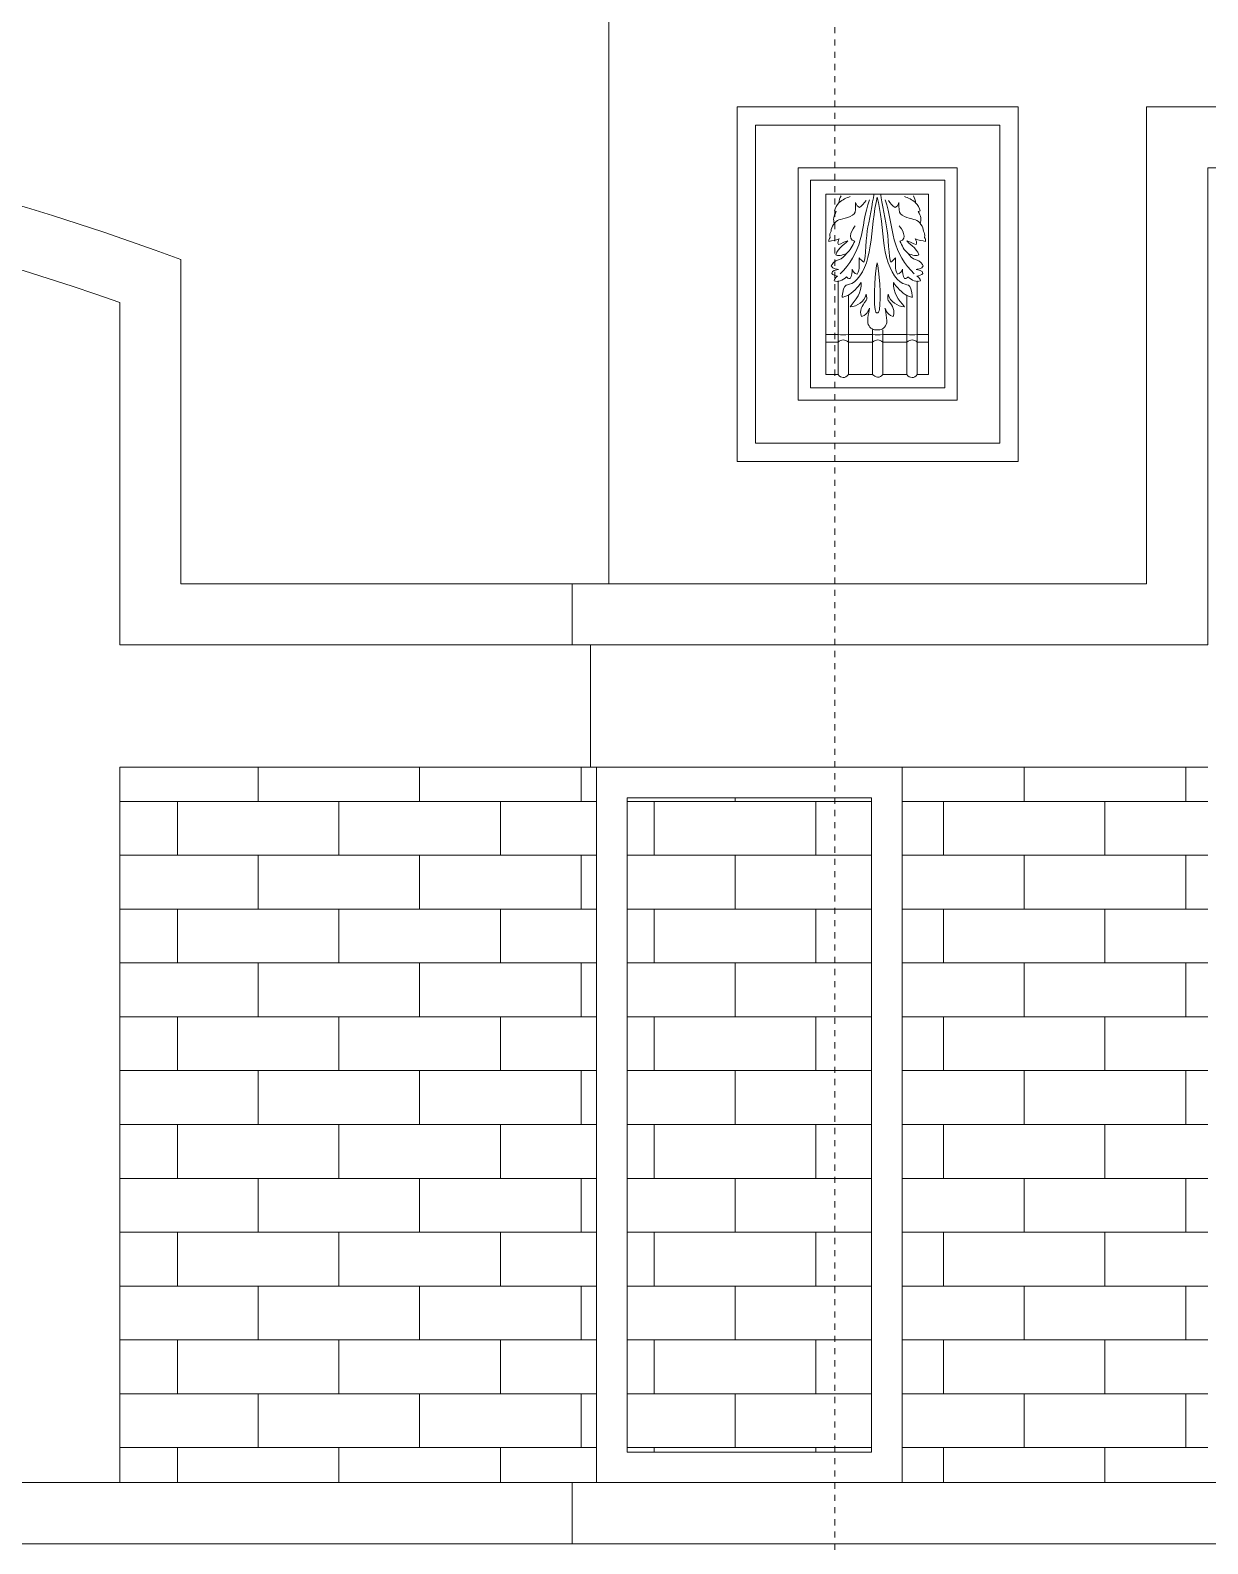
# Model space of a CAD drawing. Header units: millimetres. Extents: x 54 to 1314, y 20 to 614.
# Drawn here: x 557.25 to 576.51, y 194.62 to 219.37 of the extents above; entities that cross this region are included whole.
import ezdxf

# ---------------------------------------------------------------- set-up
doc = ezdxf.new("R2010")
doc.units = ezdxf.units.MM
doc.linetypes.add('CENTER2', pattern=[1.125, 0.75, -0.125, 0.125, -0.125])
doc.layers.add('layer 1', color=7, linetype='Continuous')
for name, color, linetype, lineweight in [('А_КИРПИЧ ОБЛИЦ.', 250, 'Continuous', 30), ('А_ШТУКАТУРКА ФАСАД', 7, 'Continuous', 15), ('ОСИ', 40, 'CENTER2', 18)]:
    doc.layers.add(name, color=color, linetype=linetype, lineweight=lineweight)

# ---------------------------------------------------------------- blocks, each defined once
blk = doc.blocks.new('A$C0AB137FA')
at = {"layer": 'layer 1', "color": 7, "lineweight": 0}
for points, knots in [([(0.506, 0.718), (0.506, 0.718), (0.506, 3.67), (0.506, 3.67), (0.506, 3.67), (0.506, 3.67), (2.184, 3.67), (2.184, 3.67), (2.184, 3.67), (2.184, 3.67), (2.184, 0.718), (2.184, 0.718), (2.184, 0.718), (2.184, 0.718), (1.999, 0.718), (1.999, 0.718), (1.999, 0.718), (1.958, 0.651), (1.869, 0.658), (1.831, 0.718), (1.831, 0.718), (1.831, 0.718), (1.435, 0.718), (1.435, 0.718), (1.435, 0.718), (1.388, 0.656), (1.314, 0.672), (1.268, 0.718), (1.268, 0.718), (1.268, 0.718), (0.872, 0.718), (0.872, 0.718), (0.872, 0.718), (0.826, 0.649), (0.746, 0.658), (0.704, 0.718), (0.704, 0.718), (0.704, 0.718), (0.506, 0.718), (0.506, 0.718)], [0, 0, 0, 0, 0.1, 0.1, 0.1, 0.1, 0.2, 0.2, 0.2, 0.2, 0.3, 0.3, 0.3, 0.3, 0.4, 0.4, 0.4, 0.4, 0.5, 0.5, 0.5, 0.5, 0.6, 0.6, 0.6, 0.6, 0.7, 0.7, 0.7, 0.7, 0.8, 0.8, 0.8, 0.8, 0.9, 0.9, 0.9, 0.9, 1, 1, 1, 1]), ([(0.506, 0.718), (0.506, 0.718), (0.506, 3.67), (0.506, 3.67), (0.506, 3.67), (0.506, 3.67), (2.184, 3.67), (2.184, 3.67), (2.184, 3.67), (2.184, 3.67), (2.184, 0.718), (2.184, 0.718), (2.184, 0.718), (2.184, 0.718), (1.999, 0.718), (1.999, 0.718), (1.999, 0.718), (1.958, 0.651), (1.869, 0.658), (1.831, 0.718), (1.831, 0.718), (1.831, 0.718), (1.435, 0.718), (1.435, 0.718), (1.435, 0.718), (1.388, 0.656), (1.314, 0.672), (1.268, 0.718), (1.268, 0.718), (1.268, 0.718), (0.872, 0.718), (0.872, 0.718), (0.872, 0.718), (0.826, 0.649), (0.746, 0.658), (0.704, 0.718), (0.704, 0.718), (0.704, 0.718), (0.506, 0.718), (0.506, 0.718)], [0, 0, 0, 0, 0.1, 0.1, 0.1, 0.1, 0.2, 0.2, 0.2, 0.2, 0.3, 0.3, 0.3, 0.3, 0.4, 0.4, 0.4, 0.4, 0.5, 0.5, 0.5, 0.5, 0.6, 0.6, 0.6, 0.6, 0.7, 0.7, 0.7, 0.7, 0.8, 0.8, 0.8, 0.8, 0.9, 0.9, 0.9, 0.9, 1, 1, 1, 1]), ([(1.163, 3.563), (1.131, 3.522), (1.092, 3.477), (1.055, 3.451), (1.055, 3.451), (1.018, 3.472), (1.01, 3.482), (0.99, 3.532), (0.99, 3.532), (0.99, 3.532), (0.997, 3.424), (0.981, 3.376), (0.981, 3.376), (0.954, 3.293), (0.779, 3.266), (0.718, 3.247), (0.718, 3.247), (0.661, 3.229), (0.583, 3.127), (0.591, 3.064), (0.591, 3.064), (0.568, 3.036), (0.566, 3.01), (0.572, 2.96), (0.572, 2.96), (0.553, 2.934), (0.553, 2.929), (0.555, 2.897), (0.555, 2.897), (0.611, 2.91), (0.663, 2.908), (0.724, 2.937), (0.724, 2.937), (0.706, 2.905), (0.693, 2.881), (0.71, 2.843), (0.71, 2.843), (0.761, 2.857), (0.82, 2.895), (0.862, 2.908), (0.862, 2.908), (0.856, 2.88), (0.694, 2.783), (0.666, 2.679), (0.666, 2.679), (0.691, 2.653), (0.775, 2.668), (0.841, 2.7), (0.841, 2.7), (0.817, 2.665), (0.771, 2.604), (0.709, 2.593), (0.709, 2.593), (0.647, 2.581), (0.603, 2.521), (0.593, 2.496), (0.593, 2.496), (0.613, 2.447), (0.699, 2.44), (0.711, 2.436), (0.711, 2.436), (0.684, 2.435), (0.59, 2.42), (0.602, 2.373), (0.602, 2.373), (0.608, 2.342), (0.671, 2.335), (0.696, 2.33), (0.696, 2.33), (0.662, 2.31), (0.638, 2.273), (0.639, 2.254), (0.639, 2.254), (0.701, 2.223), (0.778, 2.262), (0.844, 2.317), (0.844, 2.317), (0.854, 2.301), (0.869, 2.286), (0.901, 2.288), (0.901, 2.288), (0.929, 2.328), (0.934, 2.399), (0.932, 2.442), (0.932, 2.442), (0.944, 2.406), (0.973, 2.371), (1.015, 2.363), (1.015, 2.363), (1.065, 2.437), (1.044, 2.548), (1.048, 2.628), (1.048, 2.628), (1.056, 2.615), (1.113, 2.56), (1.124, 2.555), (1.124, 2.555), (1.16, 2.606), (1.159, 3.001), (1.193, 3.132), (1.193, 3.132), (1.223, 3.295), (1.292, 3.67), (1.292, 3.67)], [0, 0, 0, 0, 0.038462, 0.038462, 0.038462, 0.038462, 0.076923, 0.076923, 0.076923, 0.076923, 0.115385, 0.115385, 0.115385, 0.115385, 0.153846, 0.153846, 0.153846, 0.153846, 0.192308, 0.192308, 0.192308, 0.192308, 0.230769, 0.230769, 0.230769, 0.230769, 0.269231, 0.269231, 0.269231, 0.269231, 0.307692, 0.307692, 0.307692, 0.307692, 0.346154, 0.346154, 0.346154, 0.346154, 0.384615, 0.384615, 0.384615, 0.384615, 0.423077, 0.423077, 0.423077, 0.423077, 0.461538, 0.461538, 0.461538, 0.461538, 0.5, 0.5, 0.5, 0.5, 0.538462, 0.538462, 0.538462, 0.538462, 0.576923, 0.576923, 0.576923, 0.576923, 0.615385, 0.615385, 0.615385, 0.615385, 0.653846, 0.653846, 0.653846, 0.653846, 0.692308, 0.692308, 0.692308, 0.692308, 0.730769, 0.730769, 0.730769, 0.730769, 0.769231, 0.769231, 0.769231, 0.769231, 0.807692, 0.807692, 0.807692, 0.807692, 0.846154, 0.846154, 0.846154, 0.846154, 0.884615, 0.884615, 0.884615, 0.884615, 0.923077, 0.923077, 0.923077, 0.923077, 0.961538, 0.961538, 0.961538, 0.961538, 1, 1, 1, 1]), ([(0.755, 3.643), (0.734, 3.605), (0.717, 3.566), (0.718, 3.528), (0.718, 3.528), (0.68, 3.488), (0.654, 3.443), (0.643, 3.395), (0.643, 3.395), (0.656, 3.388), (0.654, 3.389), (0.675, 3.385), (0.675, 3.385), (0.627, 3.315), (0.62, 3.245), (0.644, 3.193)], [0, 0, 0, 0, 0.25, 0.25, 0.25, 0.25, 0.5, 0.5, 0.5, 0.5, 0.75, 0.75, 0.75, 0.75, 1, 1, 1, 1]), ([(1.216, 3.576), (1.136, 3.355), (1.124, 3.128), (1.066, 2.92), (1.066, 2.92), (1.008, 2.707), (0.899, 2.516), (0.739, 2.367)], [0, 0, 0, 0, 0.5, 0.5, 0.5, 0.5, 1, 1, 1, 1]), ([(1.345, 1.451), (1.286, 1.445), (1.226, 1.472), (1.198, 1.535), (1.198, 1.535), (1.169, 1.593), (1.22, 1.803), (1.22, 1.803), (1.22, 1.803), (1.22, 1.803), (1.195, 1.755), (1.178, 1.729), (1.178, 1.729), (1.162, 1.703), (1.094, 1.663), (1.085, 1.669), (1.085, 1.669), (1.052, 1.767), (1.086, 1.832), (1.166, 1.93), (1.166, 1.93), (1.185, 1.954), (1.171, 1.993), (1.165, 2.032), (1.165, 2.032), (1.131, 1.897), (1.02, 1.842), (0.9, 1.824), (0.9, 1.824), (0.992, 1.942), (1.096, 2.056), (1.079, 2.225), (1.079, 2.225), (1.038, 2.152), (0.934, 2.047), (0.861, 2.014), (0.861, 2.014), (0.788, 1.981), (0.769, 1.983), (0.769, 1.983), (0.769, 1.983), (0.769, 1.983), (0.785, 2.133), (0.815, 2.158), (0.815, 2.158), (0.823, 2.164), (0.827, 2.175), (0.836, 2.18), (0.836, 2.18), (0.863, 2.194), (0.907, 2.186), (0.97, 2.235), (0.97, 2.235), (1.105, 2.342), (1.191, 2.556), (1.23, 2.823), (1.23, 2.823), (1.265, 3.063), (1.286, 3.401), (1.345, 3.62)], [0, 0, 0, 0, 0.066667, 0.066667, 0.066667, 0.066667, 0.133333, 0.133333, 0.133333, 0.133333, 0.2, 0.2, 0.2, 0.2, 0.266667, 0.266667, 0.266667, 0.266667, 0.333333, 0.333333, 0.333333, 0.333333, 0.4, 0.4, 0.4, 0.4, 0.466667, 0.466667, 0.466667, 0.466667, 0.533333, 0.533333, 0.533333, 0.533333, 0.6, 0.6, 0.6, 0.6, 0.666667, 0.666667, 0.666667, 0.666667, 0.733333, 0.733333, 0.733333, 0.733333, 0.8, 0.8, 0.8, 0.8, 0.866667, 0.866667, 0.866667, 0.866667, 0.933333, 0.933333, 0.933333, 0.933333, 1, 1, 1, 1]), ([(1.345, 1.451), (1.404, 1.445), (1.464, 1.472), (1.492, 1.535), (1.492, 1.535), (1.521, 1.593), (1.47, 1.803), (1.47, 1.803), (1.47, 1.803), (1.47, 1.803), (1.495, 1.755), (1.512, 1.729), (1.512, 1.729), (1.528, 1.703), (1.596, 1.663), (1.605, 1.669), (1.605, 1.669), (1.638, 1.767), (1.604, 1.832), (1.524, 1.93), (1.524, 1.93), (1.505, 1.954), (1.519, 1.993), (1.525, 2.032), (1.525, 2.032), (1.559, 1.897), (1.67, 1.842), (1.79, 1.824), (1.79, 1.824), (1.698, 1.942), (1.594, 2.056), (1.611, 2.225), (1.611, 2.225), (1.652, 2.152), (1.756, 2.047), (1.829, 2.014), (1.829, 2.014), (1.902, 1.981), (1.921, 1.983), (1.921, 1.983), (1.921, 1.983), (1.921, 1.983), (1.905, 2.133), (1.875, 2.158), (1.875, 2.158), (1.867, 2.164), (1.863, 2.175), (1.854, 2.18), (1.854, 2.18), (1.827, 2.194), (1.783, 2.186), (1.72, 2.235), (1.72, 2.235), (1.585, 2.342), (1.499, 2.556), (1.46, 2.823), (1.46, 2.823), (1.425, 3.063), (1.404, 3.401), (1.345, 3.62)], [0, 0, 0, 0, 0.066667, 0.066667, 0.066667, 0.066667, 0.133333, 0.133333, 0.133333, 0.133333, 0.2, 0.2, 0.2, 0.2, 0.266667, 0.266667, 0.266667, 0.266667, 0.333333, 0.333333, 0.333333, 0.333333, 0.4, 0.4, 0.4, 0.4, 0.466667, 0.466667, 0.466667, 0.466667, 0.533333, 0.533333, 0.533333, 0.533333, 0.6, 0.6, 0.6, 0.6, 0.666667, 0.666667, 0.666667, 0.666667, 0.733333, 0.733333, 0.733333, 0.733333, 0.8, 0.8, 0.8, 0.8, 0.866667, 0.866667, 0.866667, 0.866667, 0.933333, 0.933333, 0.933333, 0.933333, 1, 1, 1, 1]), ([(1.527, 3.563), (1.559, 3.522), (1.598, 3.477), (1.635, 3.451), (1.635, 3.451), (1.672, 3.472), (1.68, 3.482), (1.7, 3.532), (1.7, 3.532), (1.7, 3.532), (1.694, 3.424), (1.709, 3.376), (1.709, 3.376), (1.736, 3.293), (1.911, 3.266), (1.972, 3.247), (1.972, 3.247), (2.029, 3.229), (2.107, 3.127), (2.099, 3.064), (2.099, 3.064), (2.122, 3.036), (2.124, 3.01), (2.118, 2.96), (2.118, 2.96), (2.137, 2.934), (2.137, 2.929), (2.135, 2.897), (2.135, 2.897), (2.079, 2.91), (2.027, 2.908), (1.966, 2.937), (1.966, 2.937), (1.984, 2.905), (1.997, 2.881), (1.98, 2.843), (1.98, 2.843), (1.929, 2.857), (1.87, 2.895), (1.828, 2.908), (1.828, 2.908), (1.834, 2.88), (1.996, 2.783), (2.024, 2.679), (2.024, 2.679), (1.999, 2.653), (1.915, 2.668), (1.849, 2.7), (1.849, 2.7), (1.873, 2.665), (1.919, 2.604), (1.981, 2.593), (1.981, 2.593), (2.043, 2.581), (2.087, 2.521), (2.097, 2.496), (2.097, 2.496), (2.077, 2.447), (1.991, 2.44), (1.979, 2.436), (1.979, 2.436), (2.006, 2.435), (2.1, 2.42), (2.088, 2.373), (2.088, 2.373), (2.082, 2.342), (2.019, 2.335), (1.994, 2.33), (1.994, 2.33), (2.029, 2.31), (2.052, 2.273), (2.051, 2.254), (2.051, 2.254), (1.989, 2.223), (1.912, 2.262), (1.846, 2.317), (1.846, 2.317), (1.836, 2.301), (1.821, 2.286), (1.789, 2.288), (1.789, 2.288), (1.761, 2.328), (1.756, 2.399), (1.758, 2.442), (1.758, 2.442), (1.746, 2.406), (1.717, 2.371), (1.675, 2.363), (1.675, 2.363), (1.625, 2.437), (1.646, 2.548), (1.642, 2.628), (1.642, 2.628), (1.634, 2.615), (1.577, 2.56), (1.566, 2.555), (1.566, 2.555), (1.53, 2.606), (1.531, 3.001), (1.497, 3.132), (1.497, 3.132), (1.467, 3.295), (1.398, 3.67), (1.398, 3.67)], [0, 0, 0, 0, 0.038462, 0.038462, 0.038462, 0.038462, 0.076923, 0.076923, 0.076923, 0.076923, 0.115385, 0.115385, 0.115385, 0.115385, 0.153846, 0.153846, 0.153846, 0.153846, 0.192308, 0.192308, 0.192308, 0.192308, 0.230769, 0.230769, 0.230769, 0.230769, 0.269231, 0.269231, 0.269231, 0.269231, 0.307692, 0.307692, 0.307692, 0.307692, 0.346154, 0.346154, 0.346154, 0.346154, 0.384615, 0.384615, 0.384615, 0.384615, 0.423077, 0.423077, 0.423077, 0.423077, 0.461538, 0.461538, 0.461538, 0.461538, 0.5, 0.5, 0.5, 0.5, 0.538462, 0.538462, 0.538462, 0.538462, 0.576923, 0.576923, 0.576923, 0.576923, 0.615385, 0.615385, 0.615385, 0.615385, 0.653846, 0.653846, 0.653846, 0.653846, 0.692308, 0.692308, 0.692308, 0.692308, 0.730769, 0.730769, 0.730769, 0.730769, 0.769231, 0.769231, 0.769231, 0.769231, 0.807692, 0.807692, 0.807692, 0.807692, 0.846154, 0.846154, 0.846154, 0.846154, 0.884615, 0.884615, 0.884615, 0.884615, 0.923077, 0.923077, 0.923077, 0.923077, 0.961538, 0.961538, 0.961538, 0.961538, 1, 1, 1, 1]), ([(1.474, 3.576), (1.554, 3.355), (1.566, 3.128), (1.624, 2.92), (1.624, 2.92), (1.682, 2.707), (1.791, 2.516), (1.951, 2.367)], [0, 0, 0, 0, 0.5, 0.5, 0.5, 0.5, 1, 1, 1, 1]), ([(1.935, 3.643), (1.956, 3.605), (1.973, 3.566), (1.972, 3.528), (1.972, 3.528), (2.01, 3.488), (2.036, 3.443), (2.047, 3.395), (2.047, 3.395), (2.034, 3.388), (2.036, 3.389), (2.015, 3.385), (2.015, 3.385), (2.063, 3.315), (2.07, 3.245), (2.046, 3.193)], [0, 0, 0, 0, 0.25, 0.25, 0.25, 0.25, 0.5, 0.5, 0.5, 0.5, 0.75, 0.75, 0.75, 0.75, 1, 1, 1, 1]), ([(1.345, 2.546), (1.315, 2.463), (1.279, 1.956), (1.309, 1.785), (1.309, 1.785), (1.315, 1.744), (1.33, 1.725), (1.345, 1.727)], [0, 0, 0, 0, 0.5, 0.5, 0.5, 0.5, 1, 1, 1, 1]), ([(1.345, 2.546), (1.375, 2.463), (1.411, 1.956), (1.381, 1.785), (1.381, 1.785), (1.375, 1.744), (1.36, 1.725), (1.345, 1.727)], [0, 0, 0, 0, 0.5, 0.5, 0.5, 0.5, 1, 1, 1, 1])]:
    blk.add_open_spline(points, degree=3, knots=knots, dxfattribs=at)
for points in [[(0.721, 3.532), (0.772, 3.576), (0.846, 3.61), (0.9, 3.629)], [(1.969, 3.532), (1.918, 3.576), (1.844, 3.61), (1.79, 3.629)], [(0.986, 3.149), (0.947, 3.122), (0.836, 2.927), (0.976, 2.902)], [(1.704, 3.149), (1.743, 3.122), (1.854, 2.927), (1.714, 2.902)], [(0.976, 2.902), (0.938, 2.827), (0.907, 2.749), (0.84, 2.7)], [(1.714, 2.902), (1.752, 2.827), (1.783, 2.749), (1.85, 2.7)], [(0.704, 2.254), (0.704, 2.254), (0.704, 1.376), (0.704, 1.376)], [(1.999, 1.376), (1.999, 1.376), (1.999, 2.254), (1.999, 2.254)], [(0.872, 1.376), (0.872, 1.376), (0.872, 2.014), (0.872, 2.014)], [(1.831, 2.014), (1.831, 2.014), (1.831, 1.376), (1.831, 1.376)], [(0.506, 1.376), (0.506, 1.376), (0.704, 1.376), (0.704, 1.376)], [(0.506, 1.251), (0.506, 1.251), (0.704, 1.251), (0.704, 1.251)], [(0.872, 1.376), (0.818, 1.363), (0.759, 1.363), (0.704, 1.376)], [(0.704, 1.376), (0.704, 1.376), (0.704, 1.251), (0.704, 1.251)], [(0.872, 1.251), (0.819, 1.295), (0.757, 1.295), (0.704, 1.251)], [(0.704, 1.251), (0.704, 1.251), (0.704, 0.718), (0.704, 0.718)], [(0.872, 1.376), (0.872, 1.376), (1.268, 1.376), (1.268, 1.376)], [(0.872, 1.251), (0.872, 1.251), (0.872, 1.376), (0.872, 1.376)], [(0.872, 0.718), (0.872, 0.718), (0.872, 1.251), (0.872, 1.251)], [(0.872, 1.251), (0.872, 1.251), (1.268, 1.251), (1.268, 1.251)], [(1.268, 1.451), (1.268, 1.451), (1.268, 1.376), (1.268, 1.376)], [(1.435, 1.376), (1.381, 1.363), (1.322, 1.363), (1.268, 1.376)], [(1.268, 1.376), (1.268, 1.376), (1.268, 1.251), (1.268, 1.251)], [(1.435, 1.251), (1.383, 1.295), (1.321, 1.295), (1.268, 1.251)], [(1.268, 1.251), (1.268, 1.251), (1.268, 0.718), (1.268, 0.718)], [(1.435, 1.376), (1.435, 1.376), (1.435, 1.451), (1.435, 1.451)], [(1.435, 1.376), (1.435, 1.376), (1.831, 1.376), (1.831, 1.376)], [(1.435, 1.251), (1.435, 1.251), (1.435, 1.376), (1.435, 1.376)], [(1.435, 0.718), (1.435, 0.718), (1.435, 1.251), (1.435, 1.251)], [(1.435, 1.251), (1.435, 1.251), (1.831, 1.251), (1.831, 1.251)], [(1.999, 1.376), (1.945, 1.363), (1.886, 1.363), (1.831, 1.376)], [(1.831, 1.376), (1.831, 1.376), (1.831, 1.251), (1.831, 1.251)], [(1.999, 1.251), (1.946, 1.295), (1.884, 1.295), (1.831, 1.251)], [(1.831, 1.251), (1.831, 1.251), (1.831, 0.718), (1.831, 0.718)], [(1.999, 1.376), (1.999, 1.376), (2.184, 1.376), (2.184, 1.376)], [(1.999, 1.251), (1.999, 1.251), (1.999, 1.376), (1.999, 1.376)], [(1.999, 0.718), (1.999, 0.718), (1.999, 1.251), (1.999, 1.251)], [(1.999, 1.251), (1.999, 1.251), (2.184, 1.251), (2.184, 1.251)]]:
    blk.add_open_spline(points, degree=3, dxfattribs=at)

msp = doc.modelspace()

# ---------------------------------------------------------------- hatches: boundary and pattern name
at = {"layer": 'А_КИРПИЧ ОБЛИЦ.', "lineweight": 9}
h = msp.add_hatch(dxfattribs=at)
h.set_pattern_fill('AR-BRSTD', color=41, scale=0.013, style=0)
h.set_pattern_definition([(0, (620.4093, 181.22), (0, 0.880643), []), (90, (620.4093, 181.22), (-1.3208, 0.880643), [0.880643, -0.880643])])
h.paths.add_polyline_path([(566.509, 195.62), (566.509, 207.32), (558.709, 207.32), (558.709, 195.62)])
h = msp.add_hatch(dxfattribs=at)
h.set_pattern_fill('AR-BRSTD', color=41, scale=0.013, style=0)
h.set_pattern_definition([(0, (611.8093, 181.22), (0, 0.880643), []), (90, (611.8093, 181.22), (-1.3208, 0.880643), [0.880643, -0.880643])])
h.paths.add_polyline_path([(576.509, 195.62), (576.509, 207.32), (571.509, 207.32), (571.509, 195.62)])
h = msp.add_hatch(dxfattribs=at)
h.set_pattern_fill('AR-BRSTD', color=41, scale=0.013, style=0)
h.set_pattern_definition([(0, (691.6093, 181.22), (0, 0.8806434), []), (90, (691.6093, 181.22), (-1.3208, 0.880643), [0.880643, -0.880643])])
h.paths.add_polyline_path([(571.009, 196.12), (571.009, 206.82), (567.009, 206.82), (567.009, 196.12)])

# ---------------------------------------------------------------- linework, layer by layer
at = {"layer": 'А_ШТУКАТУРКА ФАСАД', "color": 7}
for p, q in [((566.709, 220.62), (566.709, 210.32)), ((575.509, 218.12), (575.509, 210.32)), ((575.509, 218.12), (613.309, 218.12)), ((576.509, 217.12), (576.509, 209.32)), ((576.509, 217.12), (612.309, 217.12)), ((559.709, 215.62), (559.709, 210.32)), ((558.709, 214.92), (558.709, 209.32)), ((559.709, 210.32), (575.509, 210.32)), ((566.109, 210.32), (566.109, 209.32)), ((576.509, 209.32), (558.709, 209.32)), ((566.409, 209.32), (566.409, 207.32)), ((576.509, 207.32), (558.709, 207.32)), ((558.709, 207.32), (558.709, 195.62))]:
    msp.add_line(p, q, dxfattribs=at)
for points in [[(573.409, 212.32), (568.809, 212.32), (568.809, 218.12), (573.409, 218.12)], [(573.109, 212.62), (569.109, 212.62), (569.109, 217.82), (573.109, 217.82)], [(572.409, 213.32), (569.809, 213.32), (569.809, 217.12), (572.409, 217.12)], [(572.209, 213.52), (570.009, 213.52), (570.009, 216.92), (572.209, 216.92)], [(571.509, 207.32), (566.509, 207.32), (566.509, 195.62), (571.509, 195.62)], [(571.009, 206.82), (567.009, 206.82), (567.009, 196.12), (571.009, 196.12)], [(566.109, 194.62), (523.109, 194.62), (523.109, 195.62), (566.109, 195.62)], [(587.109, 194.62), (566.109, 194.62), (566.109, 195.62), (587.109, 195.62)]]:
    msp.add_lwpolyline(points, close=True, dxfattribs=at)
for radius, start, end in [(39.338, 69.4634, 110.5366), (38.338, 70.496, 109.504)]:
    msp.add_arc((545.909, 178.782), radius, start, end, dxfattribs=at)
at = {"layer": 'ОСИ', "ltscale": 0.01}
msp.add_line((570.409, 227.82), (570.409, 136.604), dxfattribs=at)

# ---------------------------------------------------------------- block references
msp.add_blockref('A$C0AB137FA', (569.758, 213.021))

doc.saveas('drawing.dxf')
